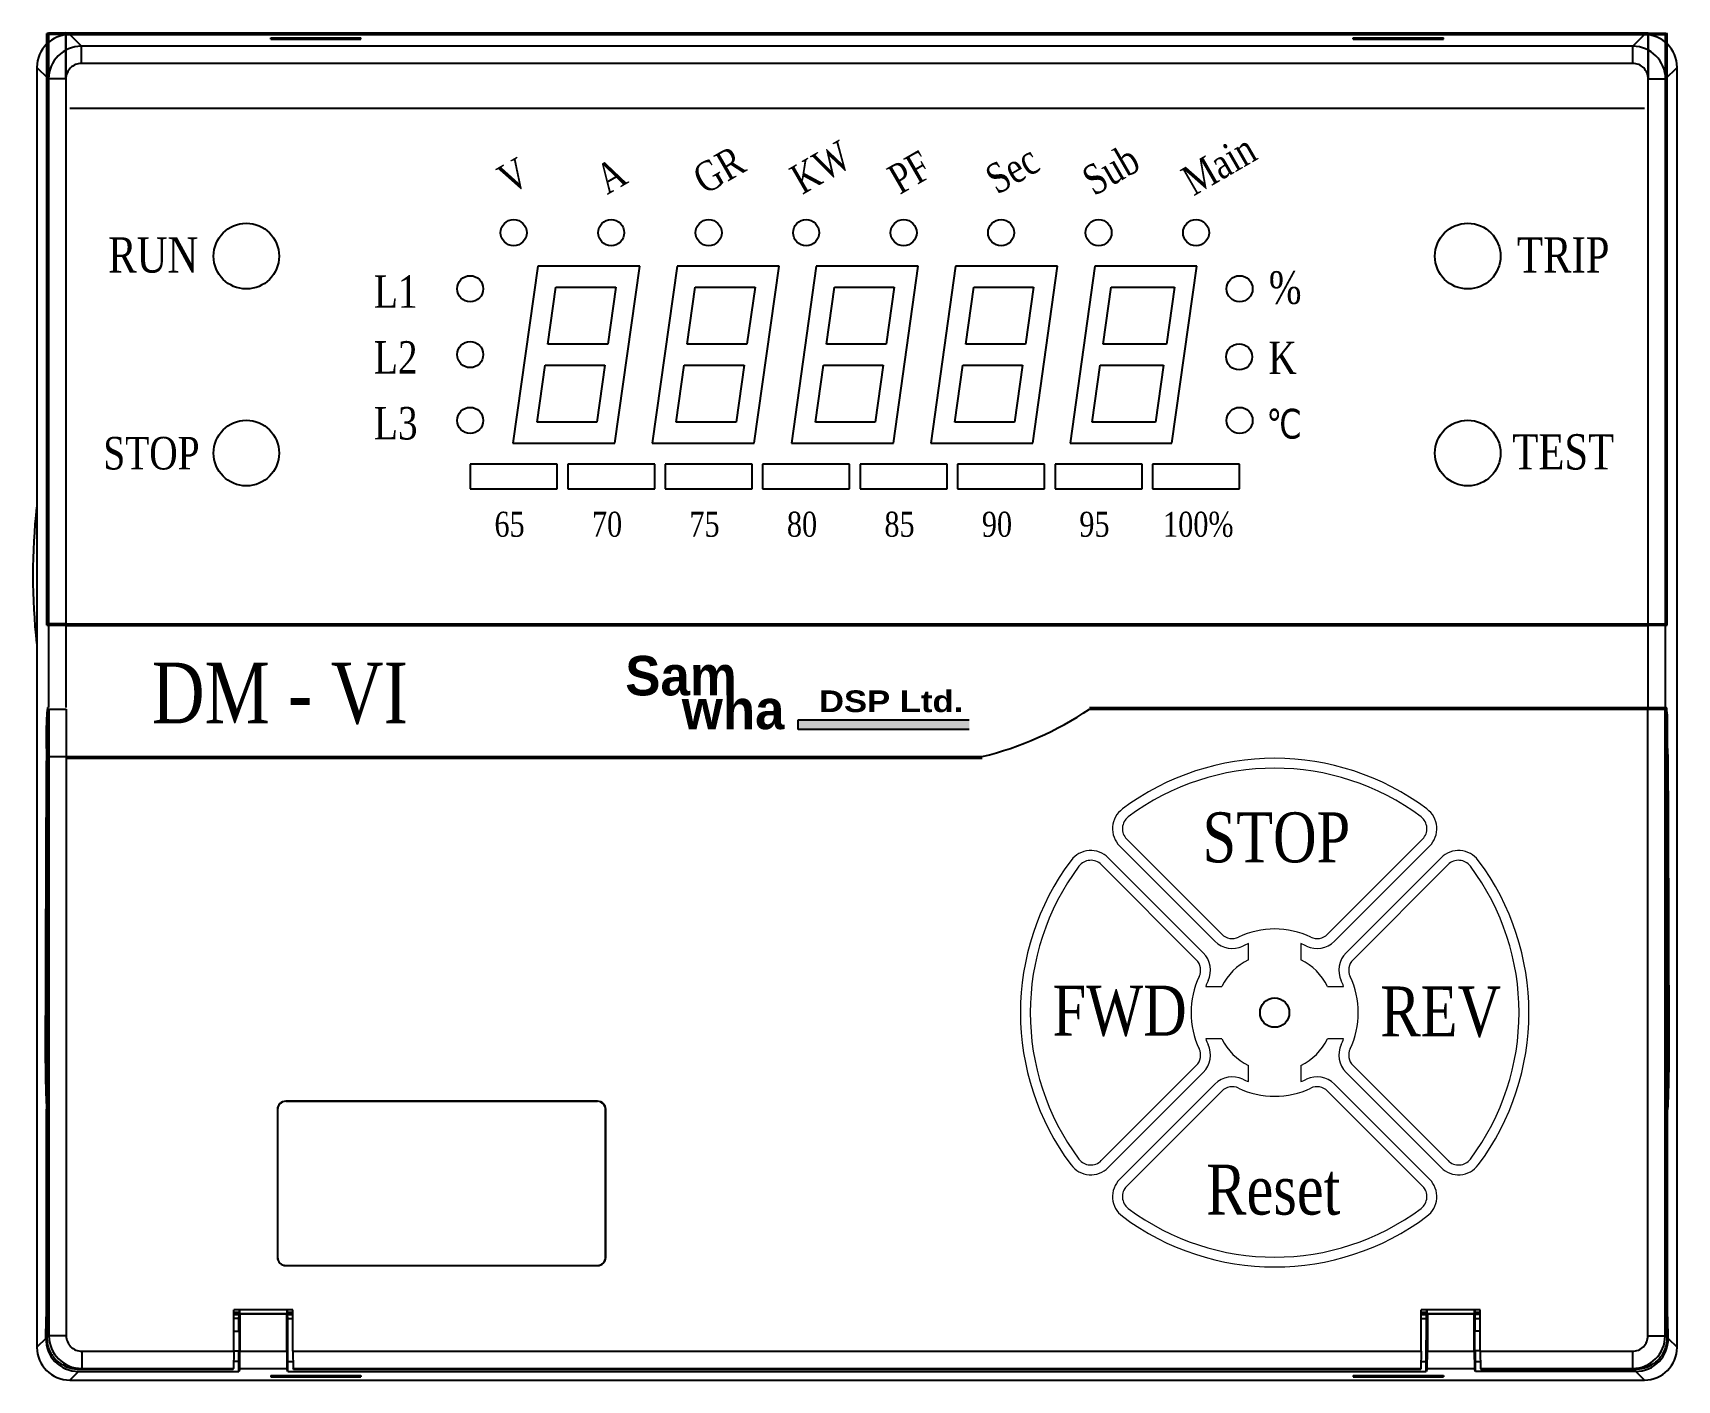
# Model space of a CAD drawing. Header units: millimetres. Extents: x 54 to 1685, y 68 to 1015.
# Drawn here: x 1372.2 to 1472.5, y 230.2 to 312.3 of the extents above; entities that cross this region are included whole.
import ezdxf
from ezdxf.enums import TextEntityAlignment as Align

# ---------------------------------------------------------------- set-up
doc = ezdxf.new("R2010")
doc.units = ezdxf.units.MM
doc.layers.add('02___PRT_ALL_AXES', color=7, linetype='Continuous')
doc.layers.add('40', color=7, linetype='Continuous')
doc.styles.add('SS', font='batang.ttc', dxfattribs={"width": 0.8})
doc.styles.get("Standard").update_dxf_attribs({"font": 'BareunDotumPro1.ttf'})

msp = doc.modelspace()

# ---------------------------------------------------------------- hatches: boundary and pattern name
msp.add_hatch(color=5).paths.add_polyline_path([(1418.859, 269.846), (1418.859, 270.44), (1429.296, 270.44), (1429.296, 269.846)])

# ---------------------------------------------------------------- linework, layer by layer
at = {"color": 7, "linetype": 'Continuous'}
for p, q in [((1373.166, 312.292), (1373.061, 312.274)), ((1373.061, 276.214), (1373.061, 312.274)), ((1373.061, 312.274), (1387.619, 312.274)), ((1373.061, 312.224), (1373.166, 312.207)), ((1373.061, 312.224), (1387.709, 312.224)), ((1374.219, 312.301), (1373.166, 312.292)), ((1373.166, 309.493), (1373.166, 312.292)), ((1373.166, 312.207), (1373.166, 276.282)), ((1374.219, 312.198), (1373.166, 312.207)), ((1374.219, 309.493), (1374.219, 312.301)), ((1374.219, 312.301), (1470.699, 312.301)), ((1374.219, 312.198), (1374.219, 276.291)), ((1374.219, 312.198), (1470.699, 312.198)), ((1375.163, 311.491), (1374.456, 312.198)), ((1470.461, 312.198), (1374.456, 312.198)), ((1386.709, 311.926), (1386.709, 311.991)), ((1386.709, 311.991), (1392.209, 311.991)), ((1386.709, 311.926), (1392.209, 311.926)), ((1387.619, 312.274), (1387.634, 312.282)), ((1387.619, 312.274), (1387.619, 312.224)), ((1387.634, 312.282), (1391.284, 312.282)), ((1387.709, 312.274), (1387.709, 312.224)), ((1387.723, 312.274), (1387.723, 312.218)), ((1387.723, 312.218), (1391.195, 312.218)), ((1391.195, 312.218), (1391.195, 312.274)), ((1391.209, 312.224), (1391.209, 312.274)), ((1391.209, 312.224), (1420.709, 312.224)), ((1391.298, 312.274), (1391.284, 312.282)), ((1391.298, 312.274), (1391.298, 312.224)), ((1391.298, 312.274), (1420.619, 312.274)), ((1392.209, 311.926), (1392.209, 311.991)), ((1424.209, 312.224), (1453.709, 312.224)), ((1424.298, 312.274), (1453.619, 312.274)), ((1452.709, 311.926), (1452.709, 311.991)), ((1452.709, 311.991), (1458.209, 311.991)), ((1452.709, 311.926), (1458.209, 311.926)), ((1453.619, 312.274), (1453.634, 312.282)), ((1453.619, 312.274), (1453.619, 312.224)), ((1453.634, 312.282), (1457.284, 312.282)), ((1453.709, 312.274), (1453.709, 312.224)), ((1453.723, 312.274), (1453.723, 312.218)), ((1453.723, 312.218), (1457.195, 312.218)), ((1457.209, 312.224), (1471.856, 312.224)), ((1457.298, 312.274), (1471.856, 312.274)), ((1458.209, 311.926), (1458.209, 311.991)), ((1469.754, 311.491), (1470.461, 312.198)), ((1470.699, 312.301), (1471.751, 312.292)), ((1470.699, 312.301), (1470.699, 309.493)), ((1470.699, 312.198), (1471.751, 312.207)), ((1470.699, 276.291), (1470.699, 312.198)), ((1471.751, 312.292), (1471.856, 312.274)), ((1471.751, 312.292), (1471.751, 309.493)), ((1471.856, 312.224), (1471.751, 312.207)), ((1471.751, 276.282), (1471.751, 312.207)), ((1471.856, 276.214), (1471.856, 312.274)), ((1375.163, 310.438), (1375.163, 311.491)), ((1469.754, 311.491), (1375.163, 311.491)), ((1469.754, 310.438), (1469.754, 311.491)), ((1372.459, 310.201), (1372.459, 232.192)), ((1373.166, 309.493), (1372.459, 310.201)), ((1469.754, 310.438), (1375.163, 310.438)), ((1471.751, 309.493), (1472.459, 310.201)), ((1472.459, 232.192), (1472.459, 310.201)), ((1374.219, 309.493), (1373.166, 309.493)), ((1470.699, 309.493), (1471.751, 309.493)), ((1470.461, 307.698), (1374.456, 307.698)), ((1373.061, 276.264), (1373.166, 276.282)), ((1373.061, 276.264), (1390.959, 276.264)), ((1373.166, 276.197), (1373.061, 276.214)), ((1373.061, 276.214), (1390.883, 276.214)), ((1374.219, 276.291), (1373.166, 276.282)), ((1373.166, 276.197), (1373.166, 271.194)), ((1374.219, 276.188), (1373.166, 276.197)), ((1374.219, 276.291), (1470.699, 276.291)), ((1374.219, 276.188), (1374.219, 271.194)), ((1374.219, 276.188), (1470.699, 276.188)), ((1453.959, 276.264), (1471.856, 276.264)), ((1454.035, 276.214), (1471.856, 276.214)), ((1470.699, 276.291), (1471.751, 276.282)), ((1470.699, 276.188), (1471.751, 276.197)), ((1470.699, 271.194), (1470.699, 276.188)), ((1471.856, 276.264), (1471.751, 276.282)), ((1471.751, 276.197), (1471.856, 276.214)), ((1471.751, 271.194), (1471.751, 276.197)), ((1373.141, 271.062), (1373.187, 271.077)), ((1373.187, 271.077), (1374.24, 271.094)), ((1373.187, 271.077), (1373.187, 232.899)), ((1374.24, 271.094), (1374.24, 232.899)), ((1436.63, 271.194), (1471.793, 271.194)), ((1436.63, 271.094), (1470.678, 271.094)), ((1469.806, 271.094), (1469.806, 271.194)), ((1470.105, 271.094), (1470.105, 271.168)), ((1470.678, 271.094), (1471.73, 271.077)), ((1470.678, 232.899), (1470.678, 271.094)), ((1471.776, 271.062), (1471.73, 271.077)), ((1471.73, 232.899), (1471.73, 271.077)), ((1373.04, 268.694), (1373.04, 270.094)), ((1373.04, 270.094), (1373.064, 270.094)), ((1373.064, 270.062), (1373.064, 232.776)), ((1471.853, 270.094), (1471.877, 270.094)), ((1471.853, 232.776), (1471.853, 270.062)), ((1471.877, 268.694), (1471.877, 270.094)), ((1373.124, 268.194), (1430.09, 268.194)), ((1374.24, 268.094), (1430.09, 268.094)), ((1373.04, 234.187), (1373.04, 246.694)), ((1387.122, 246.689), (1387.127, 246.684)), ((1387.122, 246.689), (1387.122, 237.678)), ((1387.127, 246.684), (1387.127, 237.684)), ((1387.622, 247.189), (1387.627, 247.184)), ((1406.632, 247.189), (1387.622, 247.189)), ((1406.627, 247.184), (1387.627, 247.184)), ((1406.632, 247.189), (1406.627, 247.184)), ((1407.132, 246.689), (1407.127, 246.684)), ((1407.127, 237.684), (1407.127, 246.684)), ((1407.132, 237.678), (1407.132, 246.689)), ((1471.877, 234.187), (1471.877, 246.694)), ((1387.122, 237.678), (1387.127, 237.684)), ((1407.132, 237.678), (1407.127, 237.684)), ((1387.622, 237.178), (1387.627, 237.184)), ((1387.622, 237.178), (1406.632, 237.178)), ((1387.627, 237.184), (1406.627, 237.184)), ((1406.632, 237.178), (1406.627, 237.184)), ((1373.006, 232.739), (1373.021, 233.945)), ((1373.021, 233.945), (1373.04, 234.187)), ((1373.064, 233.945), (1373.021, 233.945)), ((1373.04, 234.187), (1373.064, 234.187)), ((1384.459, 231.954), (1384.459, 234.481)), ((1388.059, 234.481), (1384.459, 234.481)), ((1384.459, 234.327), (1384.799, 234.327)), ((1384.776, 234.281), (1384.459, 234.281)), ((1384.459, 234.187), (1384.776, 234.187)), ((1384.77, 233.945), (1384.459, 233.945)), ((1384.766, 233.181), (1384.77, 233.945)), ((1384.77, 233.945), (1384.776, 234.187)), ((1384.776, 234.281), (1384.799, 234.327)), ((1384.776, 234.187), (1384.776, 234.281)), ((1384.804, 234.481), (1384.804, 234.236)), ((1384.804, 234.236), (1384.835, 234.204)), ((1387.713, 234.236), (1384.804, 234.236)), ((1384.835, 234.204), (1384.835, 231.954)), ((1387.682, 234.204), (1384.835, 234.204)), ((1387.713, 234.236), (1387.682, 234.204)), ((1387.682, 231.954), (1387.682, 234.204)), ((1387.713, 234.236), (1387.713, 234.481)), ((1387.741, 234.281), (1387.718, 234.327)), ((1387.718, 234.327), (1388.059, 234.327)), ((1387.741, 234.281), (1387.741, 234.187)), ((1388.059, 234.281), (1387.741, 234.281)), ((1387.748, 233.945), (1387.741, 234.187)), ((1387.741, 234.187), (1388.059, 234.187)), ((1387.759, 231.334), (1387.748, 233.945)), ((1387.748, 233.945), (1388.059, 233.945)), ((1388.059, 231.954), (1388.059, 234.481)), ((1460.459, 234.481), (1456.859, 234.481)), ((1456.859, 231.954), (1456.859, 234.481)), ((1456.859, 234.327), (1457.199, 234.327)), ((1457.176, 234.281), (1456.859, 234.281)), ((1456.859, 234.187), (1457.176, 234.187)), ((1456.859, 233.945), (1457.17, 233.945)), ((1457.159, 231.334), (1457.17, 233.945)), ((1457.17, 233.945), (1457.176, 234.187)), ((1457.176, 234.281), (1457.199, 234.327)), ((1457.176, 234.187), (1457.176, 234.281)), ((1457.204, 234.481), (1457.204, 234.236)), ((1460.113, 234.236), (1457.204, 234.236)), ((1457.204, 234.236), (1457.235, 234.204)), ((1460.082, 234.204), (1457.235, 234.204)), ((1457.235, 234.204), (1457.235, 231.954)), ((1460.113, 234.236), (1460.082, 234.204)), ((1460.082, 231.954), (1460.082, 234.204)), ((1460.113, 234.236), (1460.113, 234.481)), ((1460.118, 234.327), (1460.459, 234.327)), ((1460.141, 234.281), (1460.118, 234.327)), ((1460.459, 234.281), (1460.141, 234.281)), ((1460.141, 234.281), (1460.141, 234.187)), ((1460.459, 234.187), (1460.141, 234.187)), ((1460.148, 233.945), (1460.141, 234.187)), ((1460.148, 233.945), (1460.459, 233.945)), ((1460.151, 233.181), (1460.148, 233.945)), ((1460.459, 231.954), (1460.459, 234.481)), ((1471.877, 234.187), (1471.853, 234.187)), ((1471.853, 233.945), (1471.896, 233.945)), ((1471.896, 233.945), (1471.877, 234.187)), ((1471.912, 232.739), (1471.896, 233.945)), ((1373.006, 232.739), (1372.459, 232.192)), ((1373.187, 232.899), (1373.064, 232.776)), ((1374.24, 232.899), (1373.187, 232.899)), ((1384.459, 233.181), (1384.804, 233.181)), ((1460.459, 233.181), (1460.113, 233.181)), ((1470.678, 232.899), (1471.73, 232.899)), ((1471.73, 232.899), (1471.853, 232.776)), ((1471.912, 232.739), (1472.459, 232.192)), ((1375.184, 231.954), (1375.184, 230.902)), ((1375.184, 231.954), (1384.459, 231.954)), ((1384.459, 231.954), (1384.441, 230.902)), ((1384.459, 231.981), (1384.804, 231.981)), ((1384.759, 231.334), (1384.761, 231.981)), ((1384.818, 230.902), (1384.835, 231.954)), ((1384.835, 231.954), (1387.682, 231.954)), ((1387.682, 231.954), (1387.699, 230.902)), ((1388.059, 231.954), (1456.859, 231.954)), ((1388.059, 231.954), (1388.076, 230.902)), ((1456.859, 231.954), (1456.841, 230.902)), ((1457.218, 230.902), (1457.235, 231.954)), ((1457.235, 231.954), (1460.082, 231.954)), ((1460.082, 231.954), (1460.099, 230.902)), ((1460.459, 231.981), (1460.113, 231.981)), ((1460.159, 231.334), (1460.156, 231.981)), ((1460.459, 231.954), (1469.733, 231.954)), ((1460.459, 231.954), (1460.476, 230.902)), ((1469.733, 231.954), (1469.733, 230.902)), ((1373.724, 231.334), (1373.548, 231.334)), ((1374.985, 230.724), (1374.456, 230.194)), ((1374.985, 230.724), (1384.759, 230.724)), ((1375.049, 230.859), (1375.144, 230.862)), ((1375.184, 230.902), (1375.144, 230.862)), ((1375.144, 230.862), (1384.428, 230.862)), ((1375.144, 230.859), (1384.426, 230.859)), ((1375.184, 230.902), (1384.441, 230.902)), ((1384.428, 230.862), (1384.426, 230.86)), ((1384.428, 230.862), (1384.441, 230.902)), ((1384.759, 231.334), (1384.448, 231.334)), ((1384.759, 230.724), (1384.759, 231.334)), ((1384.818, 230.902), (1384.759, 230.724)), ((1384.818, 230.902), (1387.699, 230.902)), ((1387.759, 230.724), (1387.699, 230.902)), ((1387.759, 231.334), (1388.069, 231.334)), ((1387.759, 230.724), (1387.759, 231.334)), ((1387.759, 230.724), (1457.159, 230.724)), ((1388.09, 230.862), (1388.076, 230.902)), ((1388.076, 230.902), (1456.841, 230.902)), ((1388.09, 230.862), (1388.091, 230.86)), ((1388.09, 230.862), (1456.828, 230.862)), ((1388.091, 230.859), (1456.826, 230.859)), ((1456.828, 230.862), (1456.826, 230.86)), ((1456.841, 230.902), (1456.828, 230.862)), ((1456.848, 231.334), (1457.159, 231.334)), ((1457.159, 230.724), (1457.159, 231.334)), ((1457.218, 230.902), (1457.159, 230.724)), ((1457.218, 230.902), (1460.099, 230.902)), ((1460.159, 230.724), (1460.099, 230.902)), ((1460.159, 231.334), (1460.469, 231.334)), ((1460.159, 230.724), (1460.159, 231.334)), ((1469.932, 230.724), (1460.159, 230.724)), ((1460.476, 230.902), (1469.733, 230.902)), ((1460.476, 230.902), (1460.49, 230.862)), ((1460.49, 230.862), (1469.773, 230.862)), ((1460.49, 230.862), (1460.491, 230.86)), ((1460.491, 230.859), (1469.773, 230.859)), ((1469.733, 230.902), (1469.773, 230.862)), ((1469.773, 230.862), (1469.868, 230.859)), ((1469.932, 230.724), (1470.461, 230.194)), ((1471.194, 231.334), (1471.37, 231.334)), ((1374.456, 230.194), (1470.461, 230.194)), ((1386.709, 230.467), (1392.209, 230.467)), ((1386.709, 230.467), (1386.709, 230.401)), ((1386.709, 230.401), (1392.209, 230.401)), ((1392.209, 230.467), (1392.209, 230.401)), ((1452.709, 230.467), (1458.209, 230.467)), ((1452.709, 230.467), (1452.709, 230.401)), ((1452.709, 230.401), (1458.209, 230.401)), ((1458.209, 230.467), (1458.209, 230.401))]:
    msp.add_line(p, q, dxfattribs=at)
at = {"color": 5}
for p, q in [((1418.859, 270.44), (1429.296, 270.44)), ((1418.859, 269.846), (1418.859, 270.44)), ((1429.296, 269.846), (1418.859, 269.846))]:
    msp.add_line(p, q, dxfattribs=at)
at = {"color": 7, "linetype": 'Continuous', "lineweight": 15}
for p, q in [((1444.275, 256.942), (1438.477, 262.74)), ((1444.699, 257.367), (1438.901, 263.165)), ((1456.941, 263.165), (1451.143, 257.367)), ((1457.365, 262.74), (1451.567, 256.942)), ((1437.769, 262.033), (1443.567, 256.235)), ((1452.275, 256.235), (1458.072, 262.033)), ((1437.345, 261.609), (1443.143, 255.811)), ((1452.699, 255.811), (1458.497, 261.609)), ((1446.321, 255.814), (1446.321, 256.795)), ((1449.521, 256.795), (1449.521, 255.814)), ((1443.715, 254.189), (1444.696, 254.189)), ((1451.146, 254.189), (1452.127, 254.189)), ((1444.696, 250.989), (1443.715, 250.989)), ((1452.127, 250.989), (1451.146, 250.989)), ((1443.143, 249.367), (1437.345, 243.569)), ((1443.567, 248.942), (1437.769, 243.145)), ((1446.321, 248.383), (1446.321, 249.364)), ((1449.521, 249.364), (1449.521, 248.383)), ((1458.072, 243.145), (1452.275, 248.942)), ((1458.497, 243.569), (1452.699, 249.367)), ((1438.477, 242.437), (1444.275, 248.235)), ((1438.901, 242.013), (1444.699, 247.811)), ((1451.143, 247.811), (1456.941, 242.013)), ((1451.567, 248.235), (1457.365, 242.437))]:
    msp.add_line(p, q, dxfattribs=at)
at = {"color": 1}
for centre, radius in [((1385.223, 298.695), 2), ((1459.694, 286.695), 2), ((1447.921, 252.589), 0.894)]:
    msp.add_circle(centre, radius, dxfattribs=at)
at = {"color": 3}
msp.add_circle((1459.694, 298.695), 2, dxfattribs=at)
at = {"color": 30}
msp.add_circle((1385.223, 286.695), 2, dxfattribs=at)
at = {"color": 7, "linetype": 'Continuous'}
for centre, radius, start, end in [((1375.166, 309.491), 2, 90.08421, 179.91579), ((1469.751, 309.491), 2, 0.08421, 89.91579), ((1362.076, 264.736), 11.657, 19.4695, 19.85245), ((1482.841, 264.736), 11.657, 160.14755, 160.5305), ((1362.083, 250.651), 11.65, 340.14755, 340.53109), ((1482.834, 250.651), 11.65, 199.46891, 199.85245), ((1375.187, 232.902), 2, 180.08421, 269.91579), ((1469.73, 232.902), 2, 270.08421, 359.91579)]:
    msp.add_arc(centre, radius, start, end, dxfattribs=at)
at = {"color": 7}
msp.add_arc((1425.311, 287.799), 20.179, 283.6991, 304.1229, dxfattribs=at)
at = {"color": 7, "linetype": 'Continuous', "lineweight": 15}
for centre, radius, start, end in [((1447.921, 252.589), 15.5, 53.21321, 126.78679), ((1447.921, 252.589), 14.9, 53.21321, 126.78679), ((1439.537, 263.801), 1.5, 126.78679, 225), ((1456.305, 263.801), 1.5, 315, 53.21321), ((1439.537, 263.801), 0.9, 126.78679, 225), ((1456.305, 263.801), 0.9, 315, 53.21321), ((1447.921, 252.589), 15.5, 143.21321, 216.78679), ((1436.709, 260.973), 1.5, 45, 143.21321), ((1436.709, 260.973), 0.9, 45, 143.21321), ((1459.133, 260.973), 1.5, 36.78679, 135), ((1459.133, 260.973), 0.9, 36.78679, 135), ((1447.921, 252.589), 15.5, 323.21321, 36.78679), ((1447.921, 252.589), 14.9, 143.21321, 216.78679), ((1447.921, 252.589), 14.9, 323.21321, 36.78679), ((1447.921, 252.589), 5.1, 64.47122, 115.52878), ((1445.335, 258.003), 1.5, 225, 295.52878), ((1445.335, 258.003), 0.9, 225, 295.52878), ((1447.921, 252.589), 4.5, 110.8275, 115.52878), ((1447.921, 252.589), 4.5, 64.47122, 69.1725), ((1450.507, 258.003), 1.5, 244.47122, 315), ((1450.507, 258.003), 0.9, 244.47122, 315), ((1442.507, 255.175), 0.9, 334.47122, 45), ((1442.507, 255.175), 1.5, 334.47122, 45), ((1447.921, 252.589), 3.6, 116.3878, 153.6122), ((1447.921, 252.589), 3.6, 26.3878, 63.6122), ((1453.335, 255.175), 1.5, 135, 205.52878), ((1453.335, 255.175), 0.9, 135, 205.52878), ((1447.921, 252.589), 5.1, 154.47122, 205.52878), ((1447.921, 252.589), 5.1, 334.47122, 25.52878), ((1447.921, 252.589), 4.5, 154.47122, 159.1725), ((1447.921, 252.589), 4.5, 20.8275, 25.52878), ((1442.507, 250.003), 1.5, 315, 25.52878), ((1447.921, 252.589), 4.5, 200.8275, 205.52878), ((1447.921, 252.589), 3.6, 206.3878, 243.6122), ((1447.921, 252.589), 3.6, 296.3878, 333.6122), ((1453.335, 250.003), 1.5, 154.47122, 225), ((1447.921, 252.589), 4.5, 334.47122, 339.1725), ((1442.507, 250.003), 0.9, 315, 25.52878), ((1453.335, 250.003), 0.9, 154.47122, 225), ((1445.335, 247.175), 1.5, 64.47122, 135), ((1450.507, 247.175), 1.5, 45, 115.52878), ((1445.335, 247.175), 0.9, 64.47122, 135), ((1447.921, 252.589), 5.1, 244.47122, 295.52878), ((1447.921, 252.589), 4.5, 244.47122, 249.1725), ((1447.921, 252.589), 4.5, 290.8275, 295.52878), ((1450.507, 247.175), 0.9, 45, 115.52878), ((1436.709, 244.205), 0.9, 216.78679, 315), ((1459.133, 244.205), 0.9, 225, 323.21321), ((1436.709, 244.205), 1.5, 216.78679, 315), ((1459.133, 244.205), 1.5, 225, 323.21321), ((1439.537, 241.377), 1.5, 135, 233.21321), ((1439.537, 241.377), 0.9, 135, 233.21321), ((1456.305, 241.377), 0.9, 306.78679, 45), ((1456.305, 241.377), 1.5, 306.78679, 45), ((1447.921, 252.589), 14.9, 233.21321, 306.78679), ((1447.921, 252.589), 15.5, 233.21321, 306.78679)]:
    msp.add_arc(centre, radius, start, end, dxfattribs=at)
at = {"color": 7, "linetype": 'Continuous'}
for centre, major_axis, ratio, start_param, end_param in [((1374.461, 310.196), (1.418, -1.418), 0.9972647, 2.357564, 3.9256213), ((1470.456, 310.196), (1.418, 1.418), 0.9972647, -0.7840286, 0.7840286), ((1373.124, 270.091), (0, 1.103), 0.075882, 6.2801387, 7.850935), ((1373.142, 270.059), (0, 1.003), 0.0782299, 0.0140979, 1.5674409), ((1470.095, 269.594), (0, 1.6), 0.0349208, -0.3537841, -0.1819588), ((1471.775, 270.059), (0, 1.003), 0.0782299, 4.7157444, 6.2690874), ((1471.793, 270.091), (0, 1.103), 0.075882, 4.7154356, 6.2862319), ((1387.622, 246.689), (0.354, -0.354), 0.9996955, 2.3563468, 3.9268385), ((1387.627, 246.684), (0.354, -0.354), 0.9996955, 2.3563468, 3.9268385), ((1406.627, 246.684), (-0.354, -0.354), 0.9996955, 2.3563468, 3.9268385), ((1406.632, 246.689), (0.354, 0.354), 0.9996955, -0.7852459, 0.7852459), ((1387.622, 237.678), (0.354, 0.354), 0.9996955, 2.3563468, 3.9268385), ((1387.627, 237.684), (0.354, 0.354), 0.9996955, 2.3563468, 3.9268385), ((1406.627, 237.684), (-0.354, 0.354), 0.9996955, 2.3563468, 3.9268385), ((1406.632, 237.678), (-0.354, 0.354), 0.9996955, -3.9268385, -2.3563468), ((1384.799, 234.627), (0, 0.3), 0.0174551, -3.1066861, -2.0799773), ((1387.718, 234.627), (0, 0.3), 0.0174551, -4.203208, -3.1764992), ((1457.199, 234.627), (0, 0.3), 0.0174551, -3.1066861, -2.0799773), ((1460.118, 234.627), (0, 0.3), 0.0174551, -4.203208, -3.1764992), ((1375.008, 232.744), (0.876, 1.838), 0.9802708, -4.2724963, -3.506276), ((1375.067, 232.782), (1.418, 1.418), 0.9972647, 2.357564, 2.5671651), ((1384.804, 232.581), (0, 0.7), 0.0174551, -3.6798354, 0.5382428), ((1460.113, 232.581), (0, 0.7), 0.0174551, -0.5382428, 3.6798354), ((1469.909, 232.744), (-0.876, 1.838), 0.9802708, -2.7769093, -2.010689), ((1469.851, 232.782), (-1.418, 1.418), 0.9972647, -2.5671651, -2.357564), ((1374.461, 232.197), (1.418, 1.418), 0.9972647, -3.9256213, -2.357564), ((1470.456, 232.197), (1.418, -1.418), 0.9972647, -0.7840286, 0.7840286), ((1374.991, 232.727), (1.418, 1.418), 0.9972647, -3.159401, -2.357564), ((1469.927, 232.727), (1.418, -1.418), 0.9972647, -0.7840286, 0.0178083)]:
    msp.add_ellipse(centre, major_axis=major_axis, ratio=ratio, start_param=start_param, end_param=end_param, dxfattribs=at)
for points, knots in [([(1375.163, 310.438), (1375.04, 310.439), (1374.792, 310.389), (1374.478, 310.179), (1374.268, 309.865), (1374.218, 309.616), (1374.219, 309.493)], [0, 0, 0, 0, 0.2502191, 0.500153, 0.7500302, 1, 1, 1, 1]), ([(1470.699, 309.493), (1470.699, 309.616), (1470.649, 309.865), (1470.439, 310.179), (1470.125, 310.389), (1469.877, 310.439), (1469.754, 310.438)], [0, 0, 0, 0, 0.2502191, 0.500153, 0.7500302, 1, 1, 1, 1]), ([(1373.04, 268.694), (1373.012, 268.074), (1372.974, 252.74), (1372.955, 250.694), (1372.974, 248.649), (1373.012, 247.315), (1373.04, 246.694)], [0, 0, 0, 0, 0.2329971, 0.500001, 0.7670065, 1, 1, 1, 1]), ([(1471.877, 268.694), (1471.905, 268.074), (1471.944, 252.74), (1471.962, 250.694), (1471.944, 248.649), (1471.905, 247.315), (1471.877, 246.694)], [0, 0, 0, 0, 0.2329971, 0.500001, 0.7670065, 1, 1, 1, 1]), ([(1374.24, 232.899), (1374.239, 232.776), (1374.289, 232.528), (1374.499, 232.213), (1374.813, 232.004), (1375.062, 231.954), (1375.184, 231.954)], [0, 0, 0, 0, 0.2502193, 0.5001512, 0.7500273, 1, 1, 1, 1]), ([(1469.733, 231.954), (1469.856, 231.954), (1470.104, 232.004), (1470.419, 232.214), (1470.628, 232.528), (1470.678, 232.776), (1470.678, 232.899)], [0, 0, 0, 0, 0.2502193, 0.5001512, 0.7500273, 1, 1, 1, 1]), ([(1373.108, 232.36), (1373.134, 232.234), (1373.213, 231.993), (1373.396, 231.672), (1373.626, 231.407), (1373.965, 231.135), (1374.441, 230.915), (1374.85, 230.859), (1375.049, 230.859)], [0, 0, 0, 0, 0.1453169, 0.2844545, 0.4157128, 0.5400544, 0.7741645, 1, 1, 1, 1]), ([(1469.868, 230.859), (1470.068, 230.859), (1470.476, 230.915), (1470.953, 231.135), (1471.291, 231.407), (1471.521, 231.672), (1471.705, 231.993), (1471.783, 232.234), (1471.809, 232.36)], [0, 0, 0, 0, 0.2258312, 0.4599354, 0.5842729, 0.7155252, 0.8546651, 1, 1, 1, 1])]:
    msp.add_open_spline(points, degree=3, knots=knots, dxfattribs=at)
at = {"layer": '02___PRT_ALL_AXES', "color": 7, "linetype": 'Continuous'}
for p, q in [((1402.995, 298.087), (1401.479, 287.303)), ((1409.211, 298.087), (1402.995, 298.087)), ((1407.696, 287.303), (1409.211, 298.087)), ((1411.486, 298.087), (1409.97, 287.303)), ((1417.702, 298.087), (1411.486, 298.087)), ((1416.187, 287.303), (1417.702, 298.087)), ((1419.976, 298.087), (1418.461, 287.303)), ((1426.193, 298.087), (1419.976, 298.087)), ((1424.677, 287.303), (1426.193, 298.087)), ((1428.467, 298.087), (1426.952, 287.303)), ((1434.684, 298.087), (1428.467, 298.087)), ((1433.168, 287.303), (1434.684, 298.087)), ((1436.958, 298.087), (1435.443, 287.303)), ((1443.174, 298.087), (1436.958, 298.087)), ((1441.659, 287.303), (1443.174, 298.087)), ((1403.613, 293.332), (1404.102, 296.813)), ((1404.102, 296.813), (1407.746, 296.813)), ((1407.746, 296.813), (1407.257, 293.332)), ((1412.104, 293.332), (1412.593, 296.813)), ((1412.593, 296.813), (1416.237, 296.813)), ((1416.237, 296.813), (1415.748, 293.332)), ((1420.594, 293.332), (1421.084, 296.813)), ((1421.084, 296.813), (1424.728, 296.813)), ((1424.728, 296.813), (1424.238, 293.332)), ((1429.085, 293.332), (1429.574, 296.813)), ((1429.574, 296.813), (1433.218, 296.813)), ((1433.218, 296.813), (1432.729, 293.332)), ((1437.469, 293.332), (1437.958, 296.813)), ((1437.958, 296.813), (1441.816, 296.813)), ((1441.816, 296.813), (1441.327, 293.332)), ((1407.257, 293.332), (1403.613, 293.332)), ((1415.748, 293.332), (1412.104, 293.332)), ((1424.238, 293.332), (1420.594, 293.332)), ((1432.729, 293.332), (1429.085, 293.332)), ((1441.327, 293.332), (1437.469, 293.332)), ((1402.945, 288.577), (1403.434, 292.058)), ((1403.434, 292.058), (1407.078, 292.058)), ((1407.078, 292.058), (1406.589, 288.577)), ((1411.435, 288.577), (1411.925, 292.058)), ((1411.925, 292.058), (1415.569, 292.058)), ((1415.569, 292.058), (1415.079, 288.577)), ((1419.926, 288.577), (1420.415, 292.058)), ((1420.415, 292.058), (1424.059, 292.058)), ((1424.059, 292.058), (1423.57, 288.577)), ((1428.417, 288.577), (1428.906, 292.058)), ((1428.906, 292.058), (1432.55, 292.058)), ((1432.55, 292.058), (1432.061, 288.577)), ((1436.8, 288.577), (1437.29, 292.058)), ((1437.29, 292.058), (1441.148, 292.058)), ((1441.148, 292.058), (1440.659, 288.577)), ((1406.589, 288.577), (1402.945, 288.577)), ((1415.079, 288.577), (1411.435, 288.577)), ((1423.57, 288.577), (1419.926, 288.577)), ((1432.061, 288.577), (1428.417, 288.577)), ((1440.659, 288.577), (1436.8, 288.577)), ((1401.479, 287.303), (1407.696, 287.303)), ((1409.97, 287.303), (1416.187, 287.303)), ((1418.461, 287.303), (1424.677, 287.303)), ((1426.952, 287.303), (1433.168, 287.303)), ((1435.443, 287.303), (1441.659, 287.303)), ((1398.871, 286.009), (1398.871, 284.523)), ((1404.178, 286.009), (1398.871, 286.009)), ((1404.178, 284.523), (1404.178, 286.009)), ((1404.815, 286.009), (1404.815, 284.523)), ((1410.121, 286.009), (1404.815, 286.009)), ((1410.121, 284.523), (1410.121, 286.009)), ((1410.758, 286.009), (1410.758, 284.523)), ((1416.065, 286.009), (1410.758, 286.009)), ((1416.065, 284.523), (1416.065, 286.009)), ((1416.702, 286.009), (1416.702, 284.523)), ((1422.008, 286.009), (1416.702, 286.009)), ((1422.008, 284.523), (1422.008, 286.009)), ((1422.645, 286.009), (1422.645, 284.523)), ((1427.952, 286.009), (1422.645, 286.009)), ((1427.952, 284.523), (1427.952, 286.009)), ((1428.589, 286.009), (1428.589, 284.523)), ((1433.896, 286.009), (1428.589, 286.009)), ((1433.896, 284.523), (1433.896, 286.009)), ((1434.532, 286.009), (1434.532, 284.523)), ((1439.839, 286.009), (1434.532, 286.009)), ((1439.839, 284.523), (1439.839, 286.009)), ((1445.783, 286.009), (1440.476, 286.009)), ((1440.476, 286.009), (1440.476, 284.523)), ((1445.783, 284.523), (1445.783, 286.009)), ((1398.871, 284.523), (1404.178, 284.523)), ((1404.815, 284.523), (1410.121, 284.523)), ((1410.758, 284.523), (1416.065, 284.523)), ((1416.702, 284.523), (1422.008, 284.523)), ((1422.645, 284.523), (1427.952, 284.523)), ((1428.589, 284.523), (1433.896, 284.523)), ((1434.532, 284.523), (1439.839, 284.523)), ((1440.476, 284.523), (1445.783, 284.523))]:
    msp.add_line(p, q, dxfattribs=at)
for centre in [(1401.524, 300.124), (1407.468, 300.124), (1413.412, 300.124), (1419.355, 300.124), (1425.299, 300.124), (1431.242, 300.124), (1437.186, 300.124), (1443.129, 300.124), (1398.871, 296.707), (1445.783, 296.707), (1398.871, 292.695), (1445.756, 292.556), (1398.871, 288.683), (1445.783, 288.683)]:
    msp.add_circle(centre, 0.796, dxfattribs=at)
msp.add_arc((1410.094, 279.244), 37.886, 173.70019, 186.29981, dxfattribs=at)

# ---------------------------------------------------------------- texts
at = {"color": 0, "style": 'SS', "width": 0.8}
for s, height, p in [('KW', 1.8144, (1419.115, 302.413)), ('V', 1.814, (1401.284, 302.413)), ('GR', 1.8144, (1413.171, 302.413)), ('PF', 1.8144, (1425.058, 302.413)), ('Sec', 1.8144, (1431.002, 302.413)), ('Sub', 1.8144, (1436.905, 302.33)), ('Main', 1.8144, (1442.974, 302.33)), ('A', 1.814, (1407.227, 302.413))]:
    msp.add_text(s, height=height, rotation=30, dxfattribs=at).set_placement(p)
msp.add_text('℃', height=1.814, dxfattribs=at).set_placement((1447.421, 287.576))
at = {"color": 1, "linetype": 'Continuous', "style": 'SS', "width": 0.8}
for height, p in [(1.9871, (1376.501, 285.694)), (3.0468, (1443.525, 261.751))]:
    msp.add_text('STOP', height=height, dxfattribs=at).set_placement(p)
at = {"color": 7, "linetype": 'Continuous', "style": 'SS', "width": 0.8}
for s, p in [('FWD', (1434.378, 251.188)), ('Reset', (1443.749, 240.283))]:
    msp.add_text(s, height=3.0468, dxfattribs=at).set_placement(p)
at = {"color": 0, "linetype": 'Continuous', "style": 'SS', "width": 0.8}
msp.add_text('REV', height=3.0468, dxfattribs=at).set_placement((1454.366, 251.14))
at = {"color": 20, "insert": (1408.325, 274.331), "char_height": 2.40786, "width": 8.65277, "attachment_point": 1}
msp.add_mtext('{\\fPump Demi Bold LET|b0|i0|c0|p2;Sam}', dxfattribs=at)
at = {"color": 5, "insert": (1411.772, 272.271), "char_height": 2.40786, "width": 8.65277, "attachment_point": 1}
msp.add_mtext('{\\fPump Demi Bold LET|b0|i0|c0|p2;wha}', dxfattribs=at)
at = {"color": 0, "insert": (1420.138, 272.228), "char_height": 1.32071, "width": 9.15833, "attachment_point": 1}
msp.add_mtext('{\\fArial Black|b0|i0|c0|p34;DSP Ltd.}', dxfattribs=at)
at = {"layer": '40', "color": 0, "style": 'SS', "width": 0.8}
for s, height, p in [('RUN', 2.1528, (1379.544, 297.692)), ('TRIP', 2.1528, (1465.515, 297.692)), ('%', 1.98, (1448.562, 295.79)), ('L1', 1.9802, (1394.334, 295.545)), ('L2', 1.9802, (1394.334, 291.533)), ('K', 1.98, (1448.402, 291.506)), ('L3', 1.9802, (1394.334, 287.521)), ('TEST', 2.1528, (1465.515, 285.692)), ('65', 1.5232, (1401.272, 281.594)), ('70', 1.5232, (1407.216, 281.594)), ('75', 1.5232, (1413.159, 281.594)), ('80', 1.5232, (1419.103, 281.594)), ('85', 1.5232, (1425.046, 281.594)), ('90', 1.5232, (1430.99, 281.594)), ('95', 1.5232, (1436.933, 281.594)), ('100%%%', 1.5232, (1443.267, 281.594))]:
    msp.add_text(s, height=height, dxfattribs=at).set_placement(p, align=Align.CENTER)
at = {"layer": '40', "color": 0, "lineweight": -3, "style": 'SS', "width": 0.8}
msp.add_text('DM - VI', height=3.6942, dxfattribs=at).set_placement((1387.267, 270.226), align=Align.CENTER)

doc.saveas('drawing.dxf')
